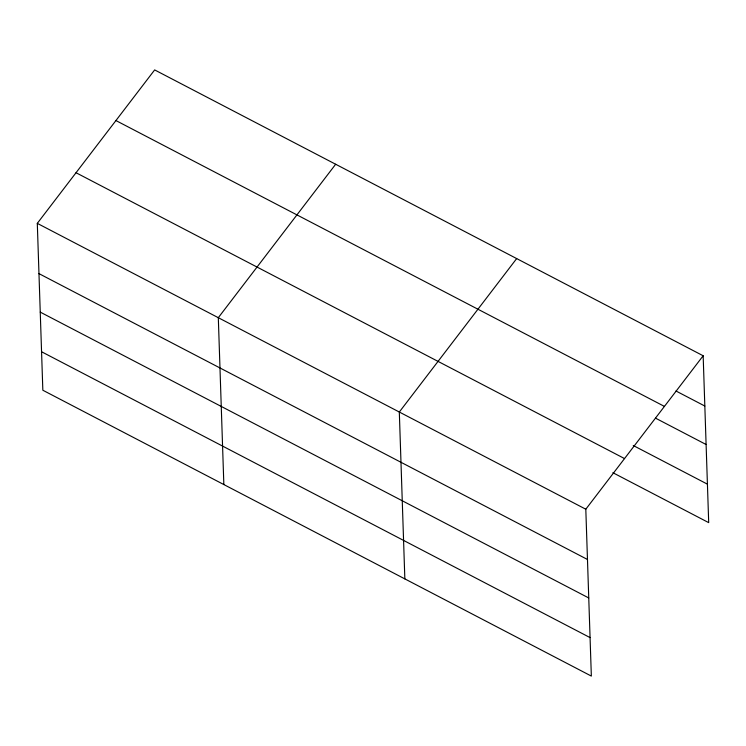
<?xml version="1.0" encoding="UTF-8"?>
<svg xmlns="http://www.w3.org/2000/svg" width="746" height="746" viewBox="0 0 746 746"><rect width="100%" height="100%" fill="white"/><g stroke="black" fill="none" stroke-linecap="round" stroke-linejoin="round"><path stroke-width="1.12" d="M703.161 355.767L585.806 509.22L591.345 676.081L42.839 390.233L37.3 223.362L154.655 69.919L703.161 355.767L708.7 522.638L612.876 472.703M335.663 164.251L218.308 317.693L223.847 484.564M516.67 258.582L399.315 412.025L404.845 578.896M675.979 390.997L704.83 406.038M115.928 120.554L664.434 406.411M655.622 418.198L706.108 444.513M633.242 445.502L707.422 484.163M76.027 172.727L624.533 458.576M37.3 223.362L585.806 509.22M38.969 273.623L587.475 559.481M40.247 312.108L588.753 597.956M41.562 351.748L590.067 637.606"/></g></svg>
